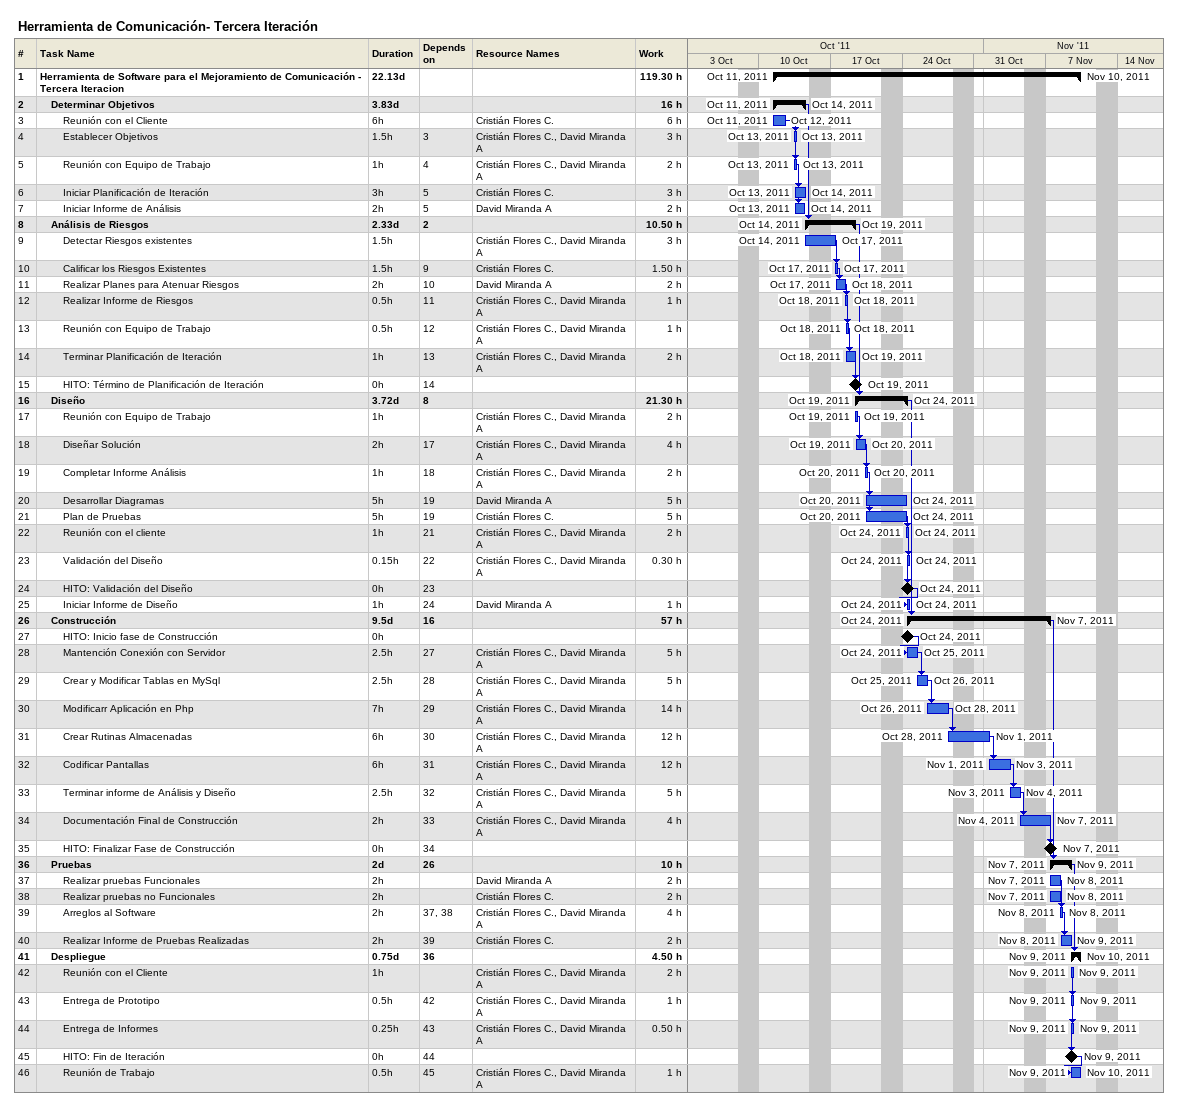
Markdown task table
Herramienta de Comunicación- Tercera Iteración

| ID | Level | Task | Duration | Start | Finish | Predecessors | Resources | Work (h) |
|---|---|---|---|---|---|---|---|---|
| 1 | 1 | **Herramienta de Software para el Mejoramiento de Comunicación - Tercera Iteracion** | 22.13d | 2011-10-11 | 2011-11-10 |  |  | 119.30 |
| 2 | 2 | **Determinar Objetivos** | 3.83d | 2011-10-11 | 2011-10-14 |  |  | 16 |
| 3 | 3 | Reunión con el Cliente | 6h | 2011-10-11 | 2011-10-12 |  | Cristián Flores C. | 6 |
| 4 | 3 | Establecer Objetivos | 1.5h | 2011-10-13 | 2011-10-13 | 3 | Cristián Flores C., David Miranda A | 3 |
| 5 | 3 | Reunión con Equipo de Trabajo | 1h | 2011-10-13 | 2011-10-13 | 4 | Cristián Flores C., David Miranda A | 2 |
| 6 | 3 | Iniciar Planificación de Iteración | 3h | 2011-10-13 | 2011-10-14 | 5 | Cristián Flores C. | 3 |
| 7 | 3 | Iniciar Informe de Análisis | 2h | 2011-10-13 | 2011-10-14 | 5 | David Miranda A | 2 |
| 8 | 2 | **Análisis de Riesgos** | 2.33d | 2011-10-14 | 2011-10-19 | 2 |  | 10.50 |
| 9 | 3 | Detectar Riesgos existentes | 1.5h | 2011-10-14 | 2011-10-17 |  | Cristián Flores C., David Miranda A | 3 |
| 10 | 3 | Calificar los Riesgos Existentes | 1.5h | 2011-10-17 | 2011-10-17 | 9 | Cristián Flores C. | 1.50 |
| 11 | 3 | Realizar Planes para Atenuar Riesgos | 2h | 2011-10-17 | 2011-10-18 | 10 | David Miranda A | 2 |
| 12 | 3 | Realizar Informe de Riesgos | 0.5h | 2011-10-18 | 2011-10-18 | 11 | Cristián Flores C., David Miranda A | 1 |
| 13 | 3 | Reunión con Equipo de Trabajo | 0.5h | 2011-10-18 | 2011-10-18 | 12 | Cristián Flores C., David Miranda A | 1 |
| 14 | 3 | Terminar Planificación de Iteración | 1h | 2011-10-18 | 2011-10-19 | 13 | Cristián Flores C., David Miranda A | 2 |
| 15 | 3 | HITO: Término de Planificación de Iteración | 0h | 2011-10-19 | 2011-10-19 | 14 |  |  |
| 16 | 2 | **Diseño** | 3.72d | 2011-10-19 | 2011-10-24 | 8 |  | 21.30 |
| 17 | 3 | Reunión con Equipo de Trabajo | 1h | 2011-10-19 | 2011-10-19 |  | Cristián Flores C., David Miranda A | 2 |
| 18 | 3 | Diseñar Solución | 2h | 2011-10-19 | 2011-10-20 | 17 | Cristián Flores C., David Miranda A | 4 |
| 19 | 3 | Completar Informe Análisis | 1h | 2011-10-20 | 2011-10-20 | 18 | Cristián Flores C., David Miranda A | 2 |
| 20 | 3 | Desarrollar Diagramas | 5h | 2011-10-20 | 2011-10-24 | 19 | David Miranda A | 5 |
| 21 | 3 | Plan de Pruebas | 5h | 2011-10-20 | 2011-10-24 | 19 | Cristián Flores C. | 5 |
| 22 | 3 | Reunión con el cliente | 1h | 2011-10-24 | 2011-10-24 | 21 | Cristián Flores C., David Miranda A | 2 |
| 23 | 3 | Validación del Diseño | 0.15h | 2011-10-24 | 2011-10-24 | 22 | Cristián Flores C., David Miranda A | 0.30 |
| 24 | 3 | HITO: Validación del Diseño | 0h | 2011-10-24 | 2011-10-24 | 23 |  |  |
| 25 | 3 | Iniciar Informe de Diseño | 1h | 2011-10-24 | 2011-10-24 | 24 | David Miranda A | 1 |
| 26 | 2 | **Construcción** | 9.5d | 2011-10-24 | 2011-11-07 | 16 |  | 57 |
| 27 | 3 | HITO: Inicio fase de Construcción | 0h | 2011-10-24 | 2011-10-24 |  |  |  |
| 28 | 3 | Mantención Conexión con Servidor | 2.5h | 2011-10-24 | 2011-10-25 | 27 | Cristián Flores C., David Miranda A | 5 |
| 29 | 3 | Crear y Modificar Tablas en MySql | 2.5h | 2011-10-25 | 2011-10-26 | 28 | Cristián Flores C., David Miranda A | 5 |
| 30 | 3 | Modificarr Aplicación en Php | 7h | 2011-10-26 | 2011-10-28 | 29 | Cristián Flores C., David Miranda A | 14 |
| 31 | 3 | Crear Rutinas Almacenadas | 6h | 2011-10-28 | 2011-11-01 | 30 | Cristián Flores C., David Miranda A | 12 |
| 32 | 3 | Codificar Pantallas | 6h | 2011-11-01 | 2011-11-03 | 31 | Cristián Flores C., David Miranda A | 12 |
| 33 | 3 | Terminar informe de Análisis y Diseño | 2.5h | 2011-11-03 | 2011-11-04 | 32 | Cristián Flores C., David Miranda A | 5 |
| 34 | 3 | Documentación Final de Construcción | 2h | 2011-11-04 | 2011-11-07 | 33 | Cristián Flores C., David Miranda A | 4 |
| 35 | 3 | HITO: Finalizar Fase de Construcción | 0h | 2011-11-07 | 2011-11-07 | 34 |  |  |
| 36 | 2 | **Pruebas** | 2d | 2011-11-07 | 2011-11-09 | 26 |  | 10 |
| 37 | 3 | Realizar pruebas Funcionales | 2h | 2011-11-07 | 2011-11-08 |  | David Miranda A | 2 |
| 38 | 3 | Realizar pruebas no Funcionales | 2h | 2011-11-07 | 2011-11-08 |  | Cristián Flores C. | 2 |
| 39 | 3 | Arreglos al Software | 2h | 2011-11-08 | 2011-11-08 | 37, 38 | Cristián Flores C., David Miranda A | 4 |
| 40 | 3 | Realizar Informe de Pruebas Realizadas | 2h | 2011-11-08 | 2011-11-09 | 39 | Cristián Flores C. | 2 |
| 41 | 2 | **Despliegue** | 0.75d | 2011-11-09 | 2011-11-10 | 36 |  | 4.50 |
| 42 | 3 | Reunión con el Cliente | 1h | 2011-11-09 | 2011-11-09 |  | Cristián Flores C., David Miranda A | 2 |
| 43 | 3 | Entrega de Prototipo | 0.5h | 2011-11-09 | 2011-11-09 | 42 | Cristián Flores C., David Miranda A | 1 |
| 44 | 3 | Entrega de Informes | 0.25h | 2011-11-09 | 2011-11-09 | 43 | Cristián Flores C., David Miranda A | 0.50 |
| 45 | 3 | HITO: Fin de Iteración | 0h | 2011-11-09 | 2011-11-09 | 44 |  |  |
| 46 | 3 | Reunión de Trabajo | 0.5h | 2011-11-09 | 2011-11-10 | 45 | Cristián Flores C., David Miranda A | 1 |
